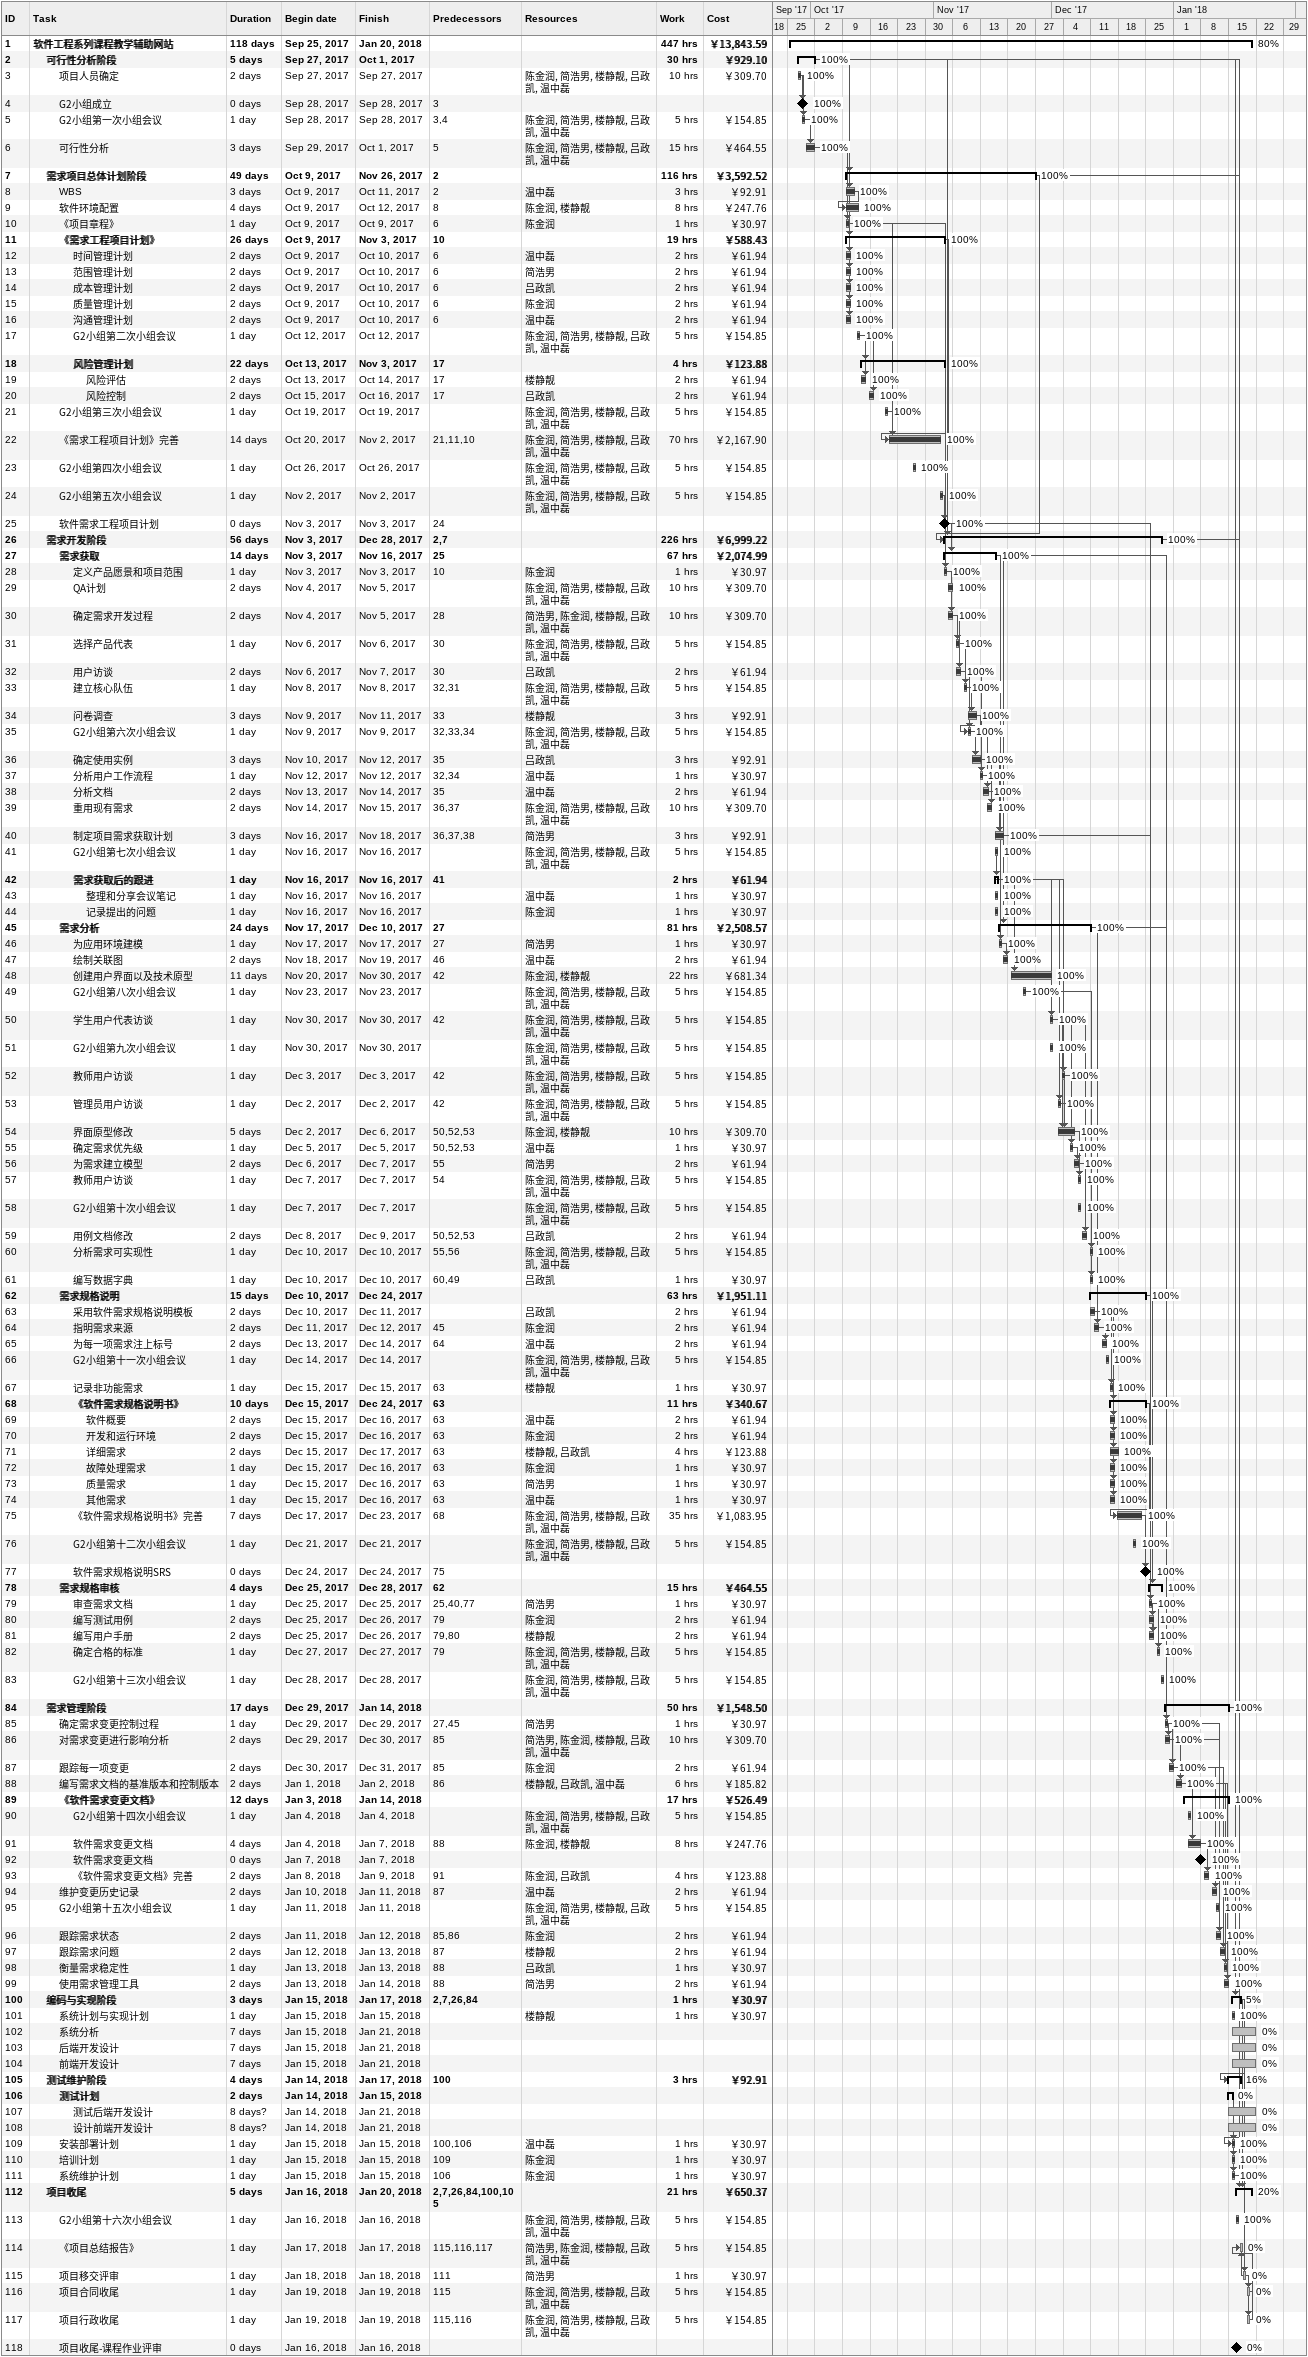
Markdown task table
| ID | Level | Task | Duration | Start | Finish | Predecessors | Resources | % complete | Work (h) | Cost (￥) |
|---|---|---|---|---|---|---|---|---|---|---|
| 1 | 1 | **软件工程系列课程教学辅助网站** | 118d | 2017-09-25 | 2018-01-20 |  |  | 80 | 447 | 13843.59 |
| 2 | 2 | **可行性分析阶段** | 5d | 2017-09-27 | 2017-10-01 |  |  | 100 | 30 | 929.10 |
| 3 | 3 | 项目人员确定 | 2d | 2017-09-27 | 2017-09-27 |  | 陈金润, 简浩男, 楼静靓, 吕政凯, 温中磊 | 100 | 10 | 309.70 |
| 4 | 3 | G2小组成立 | 0d | 2017-09-28 | 2017-09-28 | 3 |  | 100 |  |  |
| 5 | 3 | G2小组第一次小组会议 | 1d | 2017-09-28 | 2017-09-28 | 3, 4 | 陈金润, 简浩男, 楼静靓, 吕政凯, 温中磊 | 100 | 5 | 154.85 |
| 6 | 3 | 可行性分析 | 3d | 2017-09-29 | 2017-10-01 | 5 | 陈金润, 简浩男, 楼静靓, 吕政凯, 温中磊 | 100 | 15 | 464.55 |
| 7 | 2 | **需求项目总体计划阶段** | 49d | 2017-10-09 | 2017-11-26 | 2 |  | 100 | 116 | 3592.52 |
| 8 | 3 | WBS | 3d | 2017-10-09 | 2017-10-11 | 2 | 温中磊 | 100 | 3 | 92.91 |
| 9 | 3 | 软件环境配置 | 4d | 2017-10-09 | 2017-10-12 | 8 | 陈金润, 楼静靓 | 100 | 8 | 247.76 |
| 10 | 3 | 《项目章程》 | 1d | 2017-10-09 | 2017-10-09 | 6 | 陈金润 | 100 | 1 | 30.97 |
| 11 | 3 | **《需求工程项目计划》** | 26d | 2017-10-09 | 2017-11-03 | 10 |  | 100 | 19 | 588.43 |
| 12 | 4 | 时间管理计划 | 2d | 2017-10-09 | 2017-10-10 | 6 | 温中磊 | 100 | 2 | 61.94 |
| 13 | 4 | 范围管理计划 | 2d | 2017-10-09 | 2017-10-10 | 6 | 简浩男 | 100 | 2 | 61.94 |
| 14 | 4 | 成本管理计划 | 2d | 2017-10-09 | 2017-10-10 | 6 | 吕政凯 | 100 | 2 | 61.94 |
| 15 | 4 | 质量管理计划 | 2d | 2017-10-09 | 2017-10-10 | 6 | 陈金润 | 100 | 2 | 61.94 |
| 16 | 4 | 沟通管理计划 | 2d | 2017-10-09 | 2017-10-10 | 6 | 温中磊 | 100 | 2 | 61.94 |
| 17 | 4 | G2小组第二次小组会议 | 1d | 2017-10-12 | 2017-10-12 |  | 陈金润, 简浩男, 楼静靓, 吕政凯, 温中磊 | 100 | 5 | 154.85 |
| 18 | 4 | **风险管理计划** | 22d | 2017-10-13 | 2017-11-03 | 17 |  | 100 | 4 | 123.88 |
| 19 | 5 | 风险评估 | 2d | 2017-10-13 | 2017-10-14 | 17 | 楼静靓 | 100 | 2 | 61.94 |
| 20 | 5 | 风险控制 | 2d | 2017-10-15 | 2017-10-16 | 17 | 吕政凯 | 100 | 2 | 61.94 |
| 21 | 3 | G2小组第三次小组会议 | 1d | 2017-10-19 | 2017-10-19 |  | 陈金润, 简浩男, 楼静靓, 吕政凯, 温中磊 | 100 | 5 | 154.85 |
| 22 | 3 | 《需求工程项目计划》完善 | 14d | 2017-10-20 | 2017-11-02 | 21, 11, 10 | 陈金润, 简浩男, 楼静靓, 吕政凯, 温中磊 | 100 | 70 | 2167.90 |
| 23 | 3 | G2小组第四次小组会议 | 1d | 2017-10-26 | 2017-10-26 |  | 陈金润, 简浩男, 楼静靓, 吕政凯, 温中磊 | 100 | 5 | 154.85 |
| 24 | 3 | G2小组第五次小组会议 | 1d | 2017-11-02 | 2017-11-02 |  | 陈金润, 简浩男, 楼静靓, 吕政凯, 温中磊 | 100 | 5 | 154.85 |
| 25 | 3 | 软件需求工程项目计划 | 0d | 2017-11-03 | 2017-11-03 | 24 |  | 100 |  |  |
| 26 | 2 | **需求开发阶段** | 56d | 2017-11-03 | 2017-12-28 | 2, 7 |  | 100 | 226 | 6999.22 |
| 27 | 3 | **需求获取** | 14d | 2017-11-03 | 2017-11-16 | 25 |  | 100 | 67 | 2074.99 |
| 28 | 4 | 定义产品愿景和项目范围 | 1d | 2017-11-03 | 2017-11-03 | 10 | 陈金润 | 100 | 1 | 30.97 |
| 29 | 4 | QA计划 | 2d | 2017-11-04 | 2017-11-05 |  | 陈金润, 简浩男, 楼静靓, 吕政凯, 温中磊 | 100 | 10 | 309.70 |
| 30 | 4 | 确定需求开发过程 | 2d | 2017-11-04 | 2017-11-05 | 28 | 简浩男, 陈金润, 楼静靓, 吕政凯, 温中磊 | 100 | 10 | 309.70 |
| 31 | 4 | 选择产品代表 | 1d | 2017-11-06 | 2017-11-06 | 30 | 陈金润, 简浩男, 楼静靓, 吕政凯, 温中磊 | 100 | 5 | 154.85 |
| 32 | 4 | 用户访谈 | 2d | 2017-11-06 | 2017-11-07 | 30 | 吕政凯 | 100 | 2 | 61.94 |
| 33 | 4 | 建立核心队伍 | 1d | 2017-11-08 | 2017-11-08 | 32, 31 | 陈金润, 简浩男, 楼静靓, 吕政凯, 温中磊 | 100 | 5 | 154.85 |
| 34 | 4 | 问卷调查 | 3d | 2017-11-09 | 2017-11-11 | 33 | 楼静靓 | 100 | 3 | 92.91 |
| 35 | 4 | G2小组第六次小组会议 | 1d | 2017-11-09 | 2017-11-09 | 32, 33, 34 | 陈金润, 简浩男, 楼静靓, 吕政凯, 温中磊 | 100 | 5 | 154.85 |
| 36 | 4 | 确定使用实例 | 3d | 2017-11-10 | 2017-11-12 | 35 | 吕政凯 | 100 | 3 | 92.91 |
| 37 | 4 | 分析用户工作流程 | 1d | 2017-11-12 | 2017-11-12 | 32, 34 | 温中磊 | 100 | 1 | 30.97 |
| 38 | 4 | 分析文档 | 2d | 2017-11-13 | 2017-11-14 | 35 | 温中磊 | 100 | 2 | 61.94 |
| 39 | 4 | 重用现有需求 | 2d | 2017-11-14 | 2017-11-15 | 36, 37 | 陈金润, 简浩男, 楼静靓, 吕政凯, 温中磊 | 100 | 10 | 309.70 |
| 40 | 4 | 制定项目需求获取计划 | 3d | 2017-11-16 | 2017-11-18 | 36, 37, 38 | 简浩男 | 100 | 3 | 92.91 |
| 41 | 4 | G2小组第七次小组会议 | 1d | 2017-11-16 | 2017-11-16 |  | 陈金润, 简浩男, 楼静靓, 吕政凯, 温中磊 | 100 | 5 | 154.85 |
| 42 | 4 | **需求获取后的跟进** | 1d | 2017-11-16 | 2017-11-16 | 41 |  | 100 | 2 | 61.94 |
| 43 | 5 | 整理和分享会议笔记 | 1d | 2017-11-16 | 2017-11-16 |  | 温中磊 | 100 | 1 | 30.97 |
| 44 | 5 | 记录提出的问题 | 1d | 2017-11-16 | 2017-11-16 |  | 陈金润 | 100 | 1 | 30.97 |
| 45 | 3 | **需求分析** | 24d | 2017-11-17 | 2017-12-10 | 27 |  | 100 | 81 | 2508.57 |
| 46 | 4 | 为应用环境建模 | 1d | 2017-11-17 | 2017-11-17 | 27 | 简浩男 | 100 | 1 | 30.97 |
| 47 | 4 | 绘制关联图 | 2d | 2017-11-18 | 2017-11-19 | 46 | 温中磊 | 100 | 2 | 61.94 |
| 48 | 4 | 创建用户界面以及技术原型 | 11d | 2017-11-20 | 2017-11-30 | 42 | 陈金润, 楼静靓 | 100 | 22 | 681.34 |
| 49 | 4 | G2小组第八次小组会议 | 1d | 2017-11-23 | 2017-11-23 |  | 陈金润, 简浩男, 楼静靓, 吕政凯, 温中磊 | 100 | 5 | 154.85 |
| 50 | 4 | 学生用户代表访谈 | 1d | 2017-11-30 | 2017-11-30 | 42 | 陈金润, 简浩男, 楼静靓, 吕政凯, 温中磊 | 100 | 5 | 154.85 |
| 51 | 4 | G2小组第九次小组会议 | 1d | 2017-11-30 | 2017-11-30 |  | 陈金润, 简浩男, 楼静靓, 吕政凯, 温中磊 | 100 | 5 | 154.85 |
| 52 | 4 | 教师用户访谈 | 1d | 2017-12-03 | 2017-12-03 | 42 | 陈金润, 简浩男, 楼静靓, 吕政凯, 温中磊 | 100 | 5 | 154.85 |
| 53 | 4 | 管理员用户访谈 | 1d | 2017-12-02 | 2017-12-02 | 42 | 陈金润, 简浩男, 楼静靓, 吕政凯, 温中磊 | 100 | 5 | 154.85 |
| 54 | 4 | 界面原型修改 | 5d | 2017-12-02 | 2017-12-06 | 50, 52, 53 | 陈金润, 楼静靓 | 100 | 10 | 309.70 |
| 55 | 4 | 确定需求优先级 | 1d | 2017-12-05 | 2017-12-05 | 50, 52, 53 | 温中磊 | 100 | 1 | 30.97 |
| 56 | 4 | 为需求建立模型 | 2d | 2017-12-06 | 2017-12-07 | 55 | 简浩男 | 100 | 2 | 61.94 |
| 57 | 4 | 教师用户访谈 | 1d | 2017-12-07 | 2017-12-07 | 54 | 陈金润, 简浩男, 楼静靓, 吕政凯, 温中磊 | 100 | 5 | 154.85 |
| 58 | 4 | G2小组第十次小组会议 | 1d | 2017-12-07 | 2017-12-07 |  | 陈金润, 简浩男, 楼静靓, 吕政凯, 温中磊 | 100 | 5 | 154.85 |
| 59 | 4 | 用例文档修改 | 2d | 2017-12-08 | 2017-12-09 | 50, 52, 53 | 吕政凯 | 100 | 2 | 61.94 |
| 60 | 4 | 分析需求可实现性 | 1d | 2017-12-10 | 2017-12-10 | 55, 56 | 陈金润, 简浩男, 楼静靓, 吕政凯, 温中磊 | 100 | 5 | 154.85 |
| 61 | 4 | 编写数据字典 | 1d | 2017-12-10 | 2017-12-10 | 60, 49 | 吕政凯 | 100 | 1 | 30.97 |
| 62 | 3 | **需求规格说明** | 15d | 2017-12-10 | 2017-12-24 |  |  | 100 | 63 | 1951.11 |
| 63 | 4 | 采用软件需求规格说明模板 | 2d | 2017-12-10 | 2017-12-11 |  | 吕政凯 | 100 | 2 | 61.94 |
| 64 | 4 | 指明需求来源 | 2d | 2017-12-11 | 2017-12-12 | 45 | 陈金润 | 100 | 2 | 61.94 |
| 65 | 4 | 为每一项需求注上标号 | 2d | 2017-12-13 | 2017-12-14 | 64 | 温中磊 | 100 | 2 | 61.94 |
| 66 | 4 | G2小组第十一次小组会议 | 1d | 2017-12-14 | 2017-12-14 |  | 陈金润, 简浩男, 楼静靓, 吕政凯, 温中磊 | 100 | 5 | 154.85 |
| 67 | 4 | 记录非功能需求 | 1d | 2017-12-15 | 2017-12-15 | 63 | 楼静靓 | 100 | 1 | 30.97 |
| 68 | 4 | **《软件需求规格说明书》** | 10d | 2017-12-15 | 2017-12-24 | 63 |  | 100 | 11 | 340.67 |
| 69 | 5 | 软件概要 | 2d | 2017-12-15 | 2017-12-16 | 63 | 温中磊 | 100 | 2 | 61.94 |
| 70 | 5 | 开发和运行环境 | 2d | 2017-12-15 | 2017-12-16 | 63 | 陈金润 | 100 | 2 | 61.94 |
| 71 | 5 | 详细需求 | 2d | 2017-12-15 | 2017-12-17 | 63 | 楼静靓, 吕政凯 | 100 | 4 | 123.88 |
| 72 | 5 | 故障处理需求 | 1d | 2017-12-15 | 2017-12-16 | 63 | 陈金润 | 100 | 1 | 30.97 |
| 73 | 5 | 质量需求 | 1d | 2017-12-15 | 2017-12-16 | 63 | 简浩男 | 100 | 1 | 30.97 |
| 74 | 5 | 其他需求 | 1d | 2017-12-15 | 2017-12-16 | 63 | 温中磊 | 100 | 1 | 30.97 |
| 75 | 4 | 《软件需求规格说明书》完善 | 7d | 2017-12-17 | 2017-12-23 | 68 | 陈金润, 简浩男, 楼静靓, 吕政凯, 温中磊 | 100 | 35 | 1083.95 |
| 76 | 4 | G2小组第十二次小组会议 | 1d | 2017-12-21 | 2017-12-21 |  | 陈金润, 简浩男, 楼静靓, 吕政凯, 温中磊 | 100 | 5 | 154.85 |
| 77 | 4 | 软件需求规格说明SRS | 0d | 2017-12-24 | 2017-12-24 | 75 |  | 100 |  |  |
| 78 | 3 | **需求规格审核** | 4d | 2017-12-25 | 2017-12-28 | 62 |  | 100 | 15 | 464.55 |
| 79 | 4 | 审查需求文档 | 1d | 2017-12-25 | 2017-12-25 | 25, 40, 77 | 简浩男 | 100 | 1 | 30.97 |
| 80 | 4 | 编写测试用例 | 2d | 2017-12-25 | 2017-12-26 | 79 | 陈金润 | 100 | 2 | 61.94 |
| 81 | 4 | 编写用户手册 | 2d | 2017-12-25 | 2017-12-26 | 79, 80 | 楼静靓 | 100 | 2 | 61.94 |
| 82 | 4 | 确定合格的标准 | 1d | 2017-12-27 | 2017-12-27 | 79 | 陈金润, 简浩男, 楼静靓, 吕政凯, 温中磊 | 100 | 5 | 154.85 |
| 83 | 4 | G2小组第十三次小组会议 | 1d | 2017-12-28 | 2017-12-28 |  | 陈金润, 简浩男, 楼静靓, 吕政凯, 温中磊 | 100 | 5 | 154.85 |
| 84 | 2 | **需求管理阶段** | 17d | 2017-12-29 | 2018-01-14 |  |  | 100 | 50 | 1548.50 |
| 85 | 3 | 确定需求变更控制过程 | 1d | 2017-12-29 | 2017-12-29 | 27, 45 | 简浩男 | 100 | 1 | 30.97 |
| 86 | 3 | 对需求变更进行影响分析 | 2d | 2017-12-29 | 2017-12-30 | 85 | 简浩男, 陈金润, 楼静靓, 吕政凯, 温中磊 | 100 | 10 | 309.70 |
| 87 | 3 | 跟踪每一项变更 | 2d | 2017-12-30 | 2017-12-31 | 85 | 陈金润 | 100 | 2 | 61.94 |
| 88 | 3 | 编写需求文档的基准版本和控制版本 | 2d | 2018-01-01 | 2018-01-02 | 86 | 楼静靓, 吕政凯, 温中磊 | 100 | 6 | 185.82 |
| 89 | 3 | **《软件需求变更文档》** | 12d | 2018-01-03 | 2018-01-14 |  |  | 100 | 17 | 526.49 |
| 90 | 4 | G2小组第十四次小组会议 | 1d | 2018-01-04 | 2018-01-04 |  | 陈金润, 简浩男, 楼静靓, 吕政凯, 温中磊 | 100 | 5 | 154.85 |
| 91 | 4 | 软件需求变更文档 | 4d | 2018-01-04 | 2018-01-07 | 88 | 陈金润, 楼静靓 | 100 | 8 | 247.76 |
| 92 | 4 | 软件需求变更文档 | 0d | 2018-01-07 | 2018-01-07 |  |  | 100 |  |  |
| 93 | 4 | 《软件需求变更文档》完善 | 2d | 2018-01-08 | 2018-01-09 | 91 | 陈金润, 吕政凯 | 100 | 4 | 123.88 |
| 94 | 3 | 维护变更历史记录 | 2d | 2018-01-10 | 2018-01-11 | 87 | 温中磊 | 100 | 2 | 61.94 |
| 95 | 3 | G2小组第十五次小组会议 | 1d | 2018-01-11 | 2018-01-11 |  | 陈金润, 简浩男, 楼静靓, 吕政凯, 温中磊 | 100 | 5 | 154.85 |
| 96 | 3 | 跟踪需求状态 | 2d | 2018-01-11 | 2018-01-12 | 85, 86 | 陈金润 | 100 | 2 | 61.94 |
| 97 | 3 | 跟踪需求问题 | 2d | 2018-01-12 | 2018-01-13 | 87 | 楼静靓 | 100 | 2 | 61.94 |
| 98 | 3 | 衡量需求稳定性 | 1d | 2018-01-13 | 2018-01-13 | 88 | 吕政凯 | 100 | 1 | 30.97 |
| 99 | 3 | 使用需求管理工具 | 2d | 2018-01-13 | 2018-01-14 | 88 | 简浩男 | 100 | 2 | 61.94 |
| 100 | 2 | **编码与实现阶段** | 3d | 2018-01-15 | 2018-01-17 | 2, 7, 26, 84 |  | 5 | 1 | 30.97 |
| 101 | 3 | 系统计划与实现计划 | 1d | 2018-01-15 | 2018-01-15 |  | 楼静靓 | 100 | 1 | 30.97 |
| 102 | 3 | 系统分析 | 7d | 2018-01-15 | 2018-01-21 |  |  | 0 |  |  |
| 103 | 3 | 后端开发设计 | 7d | 2018-01-15 | 2018-01-21 |  |  | 0 |  |  |
| 104 | 3 | 前端开发设计 | 7d | 2018-01-15 | 2018-01-21 |  |  | 0 |  |  |
| 105 | 2 | **测试维护阶段** | 4d | 2018-01-14 | 2018-01-17 | 100 |  | 16 | 3 | 92.91 |
| 106 | 3 | **测试计划** | 2d | 2018-01-14 | 2018-01-15 |  |  | 0 |  |  |
| 107 | 4 | 测试后端开发设计 | 8d? | 2018-01-14 | 2018-01-21 |  |  | 0 |  |  |
| 108 | 4 | 设计前端开发设计 | 8d? | 2018-01-14 | 2018-01-21 |  |  | 0 |  |  |
| 109 | 3 | 安装部署计划 | 1d | 2018-01-15 | 2018-01-15 | 100, 106 | 温中磊 | 100 | 1 | 30.97 |
| 110 | 3 | 培训计划 | 1d | 2018-01-15 | 2018-01-15 | 109 | 陈金润 | 100 | 1 | 30.97 |
| 111 | 3 | 系统维护计划 | 1d | 2018-01-15 | 2018-01-15 | 106 | 陈金润 | 100 | 1 | 30.97 |
| 112 | 2 | **项目收尾** | 5d | 2018-01-16 | 2018-01-20 | 2, 7, 26, 84, 100, 105 |  | 20 | 21 | 650.37 |
| 113 | 3 | G2小组第十六次小组会议 | 1d | 2018-01-16 | 2018-01-16 |  | 陈金润, 简浩男, 楼静靓, 吕政凯, 温中磊 | 100 | 5 | 154.85 |
| 114 | 3 | 《项目总结报告》 | 1d | 2018-01-17 | 2018-01-17 | 115, 116, 117 | 简浩男, 陈金润, 楼静靓, 吕政凯, 温中磊 | 0 | 5 | 154.85 |
| 115 | 3 | 项目移交评审 | 1d | 2018-01-18 | 2018-01-18 | 111 | 简浩男 | 0 | 1 | 30.97 |
| 116 | 3 | 项目合同收尾 | 1d | 2018-01-19 | 2018-01-19 | 115 | 陈金润, 简浩男, 楼静靓, 吕政凯, 温中磊 | 0 | 5 | 154.85 |
| 117 | 3 | 项目行政收尾 | 1d | 2018-01-19 | 2018-01-19 | 115, 116 | 陈金润, 简浩男, 楼静靓, 吕政凯, 温中磊 | 0 | 5 | 154.85 |
| 118 | 3 | 项目收尾-课程作业评审 | 0d | 2018-01-16 | 2018-01-16 |  |  | 0 |  |  |
